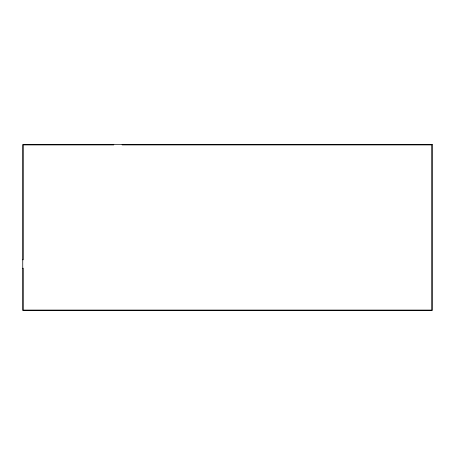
<?xml version="1.0" encoding="UTF-8"?>
<svg xmlns="http://www.w3.org/2000/svg" width="455" height="455" viewBox="0 0 455 455"><rect width="100%" height="100%" fill="white"/><g stroke="black" fill="none" stroke-linecap="round" stroke-linejoin="round"><path stroke-width="0.68" d="M22.75 259.805L23.205 259.805L23.205 144.917L113.75 144.917L113.75 144.463M22.75 268.223L23.205 268.223L23.205 310.083L431.795 310.083L431.795 144.917L122.168 144.917L122.168 144.463M432.25 144.463L22.75 144.463L22.75 310.537L432.25 310.537L432.25 144.463"/></g></svg>
